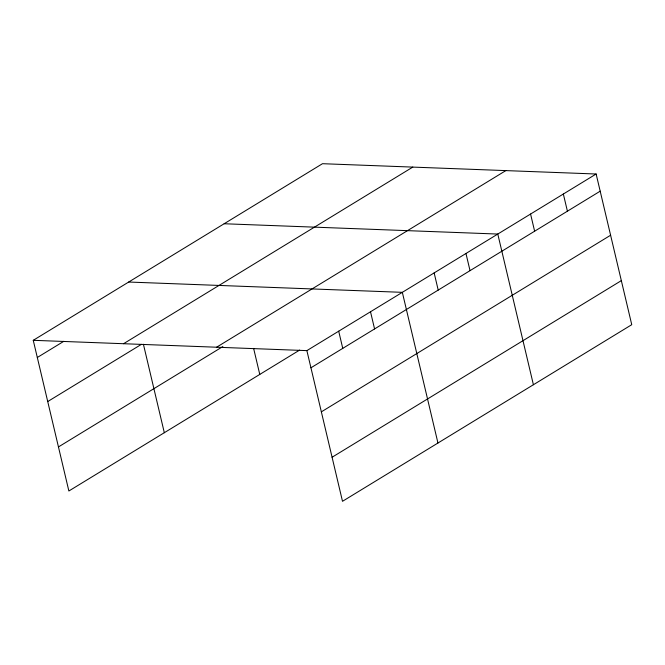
<?xml version="1.0" encoding="UTF-8"?>
<svg xmlns="http://www.w3.org/2000/svg" width="665" height="665" viewBox="0 0 665 665"><rect width="100%" height="100%" fill="white"/><g stroke="black" fill="none" stroke-linecap="round" stroke-linejoin="round"><path stroke-width="1" d="M299.641 350.081L68.869 490.994L33.25 340.314L322.5 163.698L596.131 174.006L631.75 324.686L342.5 501.302L306.881 350.621L596.131 174.006M37.307 357.496L63.823 341.303M123.549 343.714L412.799 167.098M47.722 401.552L141.412 344.345M216.582 347.221L505.832 170.606M58.453 446.938L222.85 346.565M310.937 367.795L600.187 191.179M321.353 411.851L610.603 235.235M332.084 457.246L621.334 280.63M224.155 223.748L497.786 234.055L533.405 384.736M128.702 282.035L402.333 292.334L437.952 443.015M33.25 340.314L306.881 350.621M563.346 194.022L567.411 211.196M530.57 214.039L534.627 231.212M465.965 253.481L470.03 270.655M434.154 272.908L438.21 290.09M370.513 311.769L374.578 328.942M338.701 331.195L342.758 348.369M253.623 348.394L259.774 374.428M143.416 344.271L164.322 432.715"/></g></svg>
